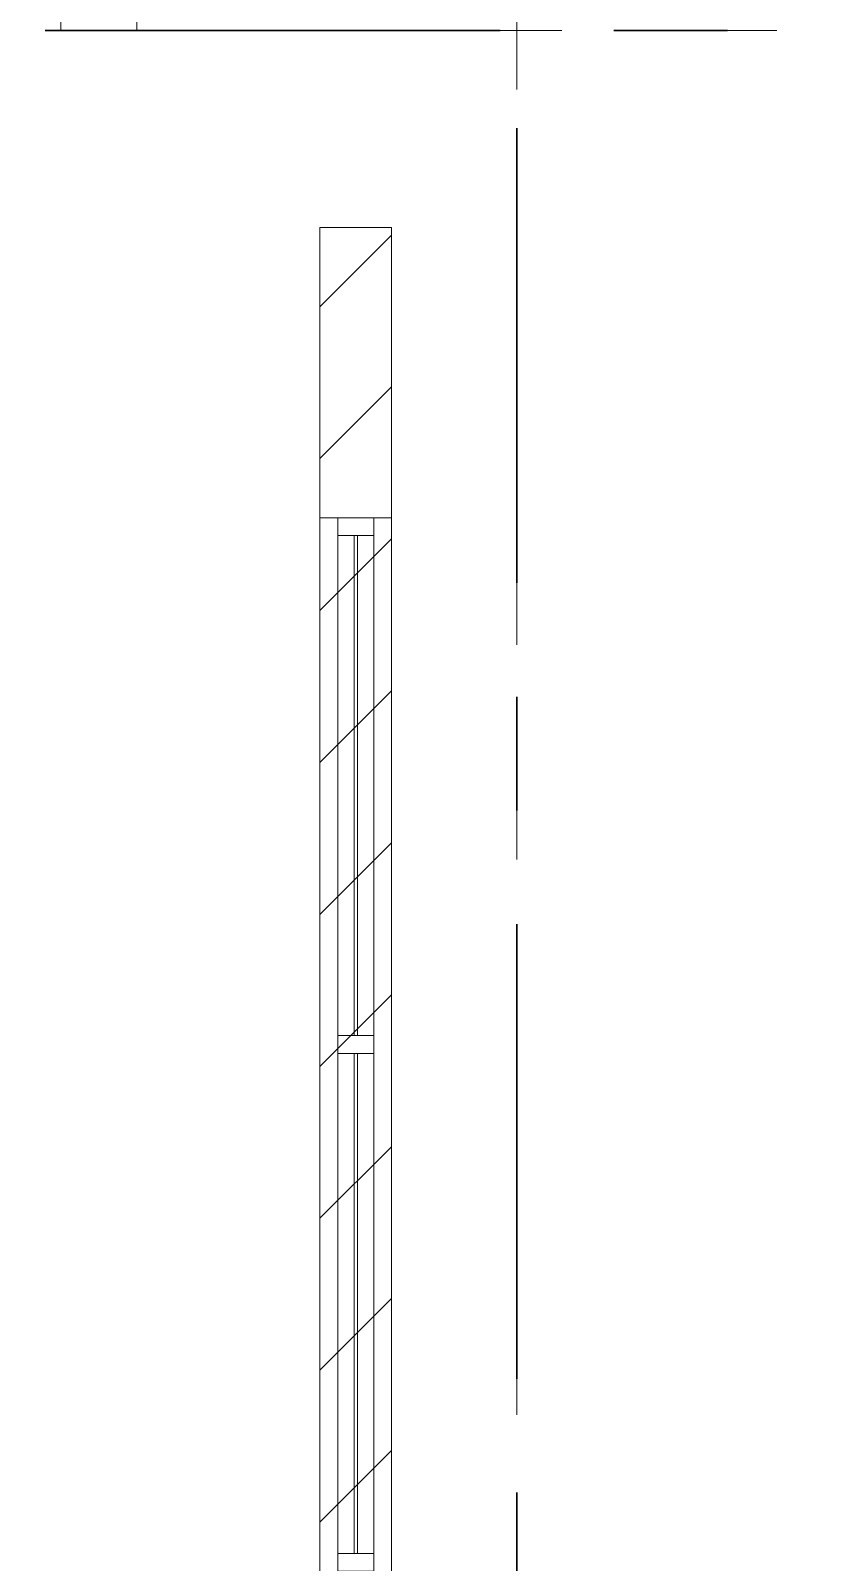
# Model space of a CAD drawing. Header units: millimetres. Extents: x -4000 to 187956, y -58990 to 162485.
# Drawn here: x 59142 to 61364, y 97173 to 101450 of the extents above; entities that cross this region are included whole.
import ezdxf

# ---------------------------------------------------------------- set-up
doc = ezdxf.new("R2010")
doc.units = ezdxf.units.MM
doc.linetypes.add('Grid Line', pattern=[2222.5, 1270, -317.5, 317.5, -317.5])
doc.linetypes.add('Grid Line 12_5mm', pattern=[2150, 1250, -300, 300, -300])
for name, color, linetype, lineweight in [('A-GLAZ-CURT', 52, 'Continuous', 9), ('A-GLAZ-CWMG', 51, 'Continuous', 9), ('A-WALL', 113, 'Continuous', 13), ('A-WALL-PATT', 111, 'Continuous', 13), ('S-GRID', 1, 'Continuous', 30)]:
    doc.layers.add(name, color=color, linetype=linetype, lineweight=lineweight)
pattern_1 = [(45, (0, 0), (-212.132, 212.132), [])]

# ---------------------------------------------------------------- blocks, each defined once
blk = doc.blocks.new('System Panel - System Panel1-380615-FFS - TANG 1')
at = {"layer": 'A-GLAZ-CURT', "color": 253}
for p, q in [((-698, 5), (698, 5)), ((698, -5), (-698, -5))]:
    blk.add_line(p, q, dxfattribs=at)
at = {"layer": 'A-GLAZ-CURT', "color": 254}
for p, q in [((698, 5), (-698, 5)), ((-698, -5), (-698, 5)), ((-698, 5), (-698, -5)), ((698, 5), (698, -5)), ((698, 5), (698, -5)), ((-698, -5), (698, -5))]:
    blk.add_line(p, q, dxfattribs=at)
blk = doc.blocks.new('Rectangular Mullion - 50 x 100-347488-FFS - TANG 1')
at = {"layer": 'A-GLAZ-CWMG', "color": 252}
for p, q in [((50899.9, 48256.2), (50999.9, 48256.2)), ((50899.9, 46860.2), (50899.9, 48256.2)), ((50999.9, 48256.2), (50999.9, 46860.2)), ((50999.9, 46860.2), (50899.9, 46860.2))]:
    blk.add_line(p, q, dxfattribs=at)
at = {"layer": 'A-GLAZ-CWMG', "color": 254}
for p, q in [((50999.9, 48256.2), (50899.9, 48256.2)), ((50899.9, 46860.2), (50999.9, 46860.2))]:
    blk.add_line(p, q, dxfattribs=at)
at = {"layer": 'A-GLAZ-CWMG', "color": 253}
for p, q in [((50899.9, 48256.2), (50899.9, 46860.2)), ((50999.9, 48256.2), (50999.9, 46860.2))]:
    blk.add_line(p, q, dxfattribs=at)
blk = doc.blocks.new('Rectangular Mullion - 50 x 100-347489-FFS - TANG 1')
at = {"layer": 'A-GLAZ-CWMG', "color": 254}
for p, q in [((50899.9, 54040.2), (50944.9, 54040.2)), ((50944.9, 54040.2), (50899.9, 54040.2)), ((50899.9, 54040.2), (50899.9, 52644.2)), ((50944.9, 54040.2), (50954.9, 54040.2)), ((50954.9, 54040.2), (50999.9, 54040.2)), ((50999.9, 54040.2), (50954.9, 54040.2)), ((50999.9, 52644.2), (50999.9, 54040.2)), ((50899.9, 52644.2), (50944.9, 52644.2)), ((50944.9, 52644.2), (50899.9, 52644.2)), ((50954.9, 52644.2), (50944.9, 52644.2)), ((50954.9, 52644.2), (50999.9, 52644.2)), ((50999.9, 52644.2), (50954.9, 52644.2))]:
    blk.add_line(p, q, dxfattribs=at)
at = {"layer": 'A-GLAZ-CWMG', "color": 253}
for p, q in [((50899.9, 52644.2), (50899.9, 54040.2)), ((50999.9, 52644.2), (50999.9, 54040.2))]:
    blk.add_line(p, q, dxfattribs=at)
at = {"layer": 'A-GLAZ-CWMG', "color": 90}
for p, q in [((50954.9, 54040.2), (50944.9, 54040.2)), ((50944.9, 52644.2), (50954.9, 52644.2))]:
    blk.add_line(p, q, dxfattribs=at)
blk = doc.blocks.new('Rectangular Mullion - 50 x 100-351170-FFS - TANG 1')
at = {"layer": 'A-GLAZ-CWMG', "color": 252}
for p, q in [((0, 50), (-50, 50)), ((-50, 50), (-50, -50)), ((0, -50), (0, 50)), ((-50, -50), (0, -50))]:
    blk.add_line(p, q, dxfattribs=at)
at = {"layer": 'A-GLAZ-CWMG', "color": 254}
for p, q in [((-50, 5), (-50, 50)), ((-50, -50), (-50, -5))]:
    blk.add_line(p, q, dxfattribs=at)
at = {"layer": 'A-GLAZ-CWMG', "color": 253}
for p, q in [((-50, 50), (0, 50)), ((0, 50), (0, -50)), ((0, -50), (-50, -50))]:
    blk.add_line(p, q, dxfattribs=at)
at = {"layer": 'A-GLAZ-CWMG', "color": 90}
blk.add_line((-50, -5), (-50, 5), dxfattribs=at)
blk = doc.blocks.new('Rectangular Mullion - 50 x 100-351166-FFS - TANG 1')
at = {"layer": 'A-GLAZ-CWMG', "color": 253}
for p, q in [((25, 50), (-25, 50)), ((-25, -50), (25, -50))]:
    blk.add_line(p, q, dxfattribs=at)
at = {"layer": 'A-GLAZ-CWMG', "color": 254}
for p, q in [((-25, 50), (-25, 5)), ((25, 5), (25, 50)), ((-25, -5), (-25, -50)), ((25, -50), (25, -5))]:
    blk.add_line(p, q, dxfattribs=at)
at = {"layer": 'A-GLAZ-CWMG', "color": 252}
for p, q in [((-25, -50), (-25, 50)), ((-25, 50), (25, 50)), ((25, 50), (25, -50)), ((25, -50), (-25, -50))]:
    blk.add_line(p, q, dxfattribs=at)
at = {"layer": 'A-GLAZ-CWMG', "color": 90}
for p, q in [((-25, 5), (-25, -5)), ((25, -5), (25, 5))]:
    blk.add_line(p, q, dxfattribs=at)
blk = doc.blocks.new('Rectangular Mullion - 50 x 100-V781-FFS - TANG 1')
at = {"layer": 'A-GLAZ-CWMG', "color": 253}
for p, q in [((25, 50), (-25, 50)), ((-25, -50), (25, -50))]:
    blk.add_line(p, q, dxfattribs=at)
at = {"layer": 'A-GLAZ-CWMG', "color": 254}
for p, q in [((-25, 50), (-25, 5)), ((25, 5), (25, 50)), ((-25, -5), (-25, -50)), ((25, -50), (25, -5))]:
    blk.add_line(p, q, dxfattribs=at)
at = {"layer": 'A-GLAZ-CWMG', "color": 252}
for p, q in [((-25, -50), (-25, 50)), ((-25, 50), (25, 50)), ((25, 50), (25, -50)), ((25, -50), (-25, -50))]:
    blk.add_line(p, q, dxfattribs=at)
at = {"layer": 'A-GLAZ-CWMG', "color": 90}
for p, q in [((-25, 5), (-25, -5)), ((25, -5), (25, 5))]:
    blk.add_line(p, q, dxfattribs=at)
blk = doc.blocks.new('Walls 1 - Walls 1-594429-FFS - TANG 1')
at = {"layer": 'A-WALL-PATT', "lineweight": 9}
h = blk.add_hatch(dxfattribs=at)
h.set_pattern_fill('FP_12', color=250, style=0, pattern_type=2)
h.set_pattern_definition(pattern_1)
h.paths.add_polyline_path([(59226.7, 101450), (59438.5, 101450), (59438.5, 111450), (59226.7, 111450), (59226.7, 103539.2)])
at = {"layer": 'A-WALL', "color": 50, "lineweight": 15}
for p, q in [((59226.7, 111450), (59226.7, 101450)), ((59438.5, 101450), (59438.5, 111450)), ((59226.7, 101450), (59438.5, 101450))]:
    blk.add_line(p, q, dxfattribs=at)
at = {"layer": 'A-WALL', "color": 35, "lineweight": 15}
for p, q in [((59349.9, 101450), (59226.7, 101450)), ((59438.5, 101450), (59549.9, 101450))]:
    blk.add_line(p, q, dxfattribs=at)
at = {"layer": 'A-WALL', "color": 53, "lineweight": 15}
blk.add_line((59349.9, 101450), (59549.9, 101450), dxfattribs=at)
blk = doc.blocks.new('CMF2_NHAXUONG_A_rvt-1-FFS - TANG 1')
at = {"layer": 'A-WALL-PATT', "lineweight": 9}
h = blk.add_hatch(dxfattribs=at)
h.set_pattern_fill('FP_12', color=250, style=0, pattern_type=2)
h.set_pattern_definition(pattern_1)
h.paths.add_polyline_path([(59949.9, 92000), (60149.9, 92000), (60149.9, 100899.9), (59949.9, 100899.9), (59949.9, 93026.9)])
at = {"layer": 'A-WALL', "color": 50, "lineweight": 15}
for p, q in [((59949.9, 100899.9), (59949.9, 92000)), ((60149.9, 100899.9), (59949.9, 100899.9)), ((60149.9, 92000), (60149.9, 100899.9))]:
    blk.add_line(p, q, dxfattribs=at)
at = {"layer": 'A-WALL', "color": 35, "lineweight": 15}
for p, q in [((59949.9, 100899.9), (59949.9, 100090)), ((59949.9, 100899.9), (60149.9, 100899.9)), ((60149.9, 100090), (60149.9, 100899.9)), ((59949.9, 100090), (59949.9, 92810)), ((59949.9, 92810), (59949.9, 100090)), ((59949.9, 100090), (60000.1, 100090)), ((60149.9, 100090), (59949.9, 100090)), ((60100.1, 100090), (60149.9, 100090)), ((60149.9, 100090), (60149.9, 92810)), ((60149.9, 92810), (60149.9, 100090))]:
    blk.add_line(p, q, dxfattribs=at)
at = {"layer": 'A-WALL', "color": 53, "lineweight": 15}
for p, q in [((59949.9, 100090), (59949.9, 92810)), ((60000.1, 100090), (60100.1, 100090)), ((60149.9, 92810), (60149.9, 100090))]:
    blk.add_line(p, q, dxfattribs=at)
at = {"layer": 'S-GRID', "linetype": 'Grid Line 12_5mm', "lineweight": 9}
for p, q in [((60500, 161185.2), (60500, -16487.4)), ((-824.3, 101450), (183641.1, 101450))]:
    blk.add_line(p, q, dxfattribs=at)
at = {"layer": 'A-GLAZ-CURT', "color": 250, "lineweight": 9, "rotation": 269.9999999999999}
for p in [(60050.1, 99342), (60050.1, 97896)]:
    blk.add_blockref('System Panel - System Panel1-380615-FFS - TANG 1', p, dxfattribs=at)
at = {"layer": 'A-GLAZ-CWMG', "color": 250, "lineweight": 9, "rotation": 89.99999999999993}
blk.add_blockref('Rectangular Mullion - 50 x 100-351170-FFS - TANG 1', (60050.1, 100090), dxfattribs=at)
at = {"layer": 'A-GLAZ-CWMG', "color": 250, "lineweight": 9}
for name, p in [('Rectangular Mullion - 50 x 100-347488-FFS - TANG 1', (9100.1, 51783.8)), ('Rectangular Mullion - 50 x 100-347489-FFS - TANG 1', (9100.1, 45999.8)), ('Rectangular Mullion - 50 x 100-347488-FFS - TANG 1', (9100.1, 50337.8)), ('Rectangular Mullion - 50 x 100-347489-FFS - TANG 1', (9100.1, 44553.8))]:
    blk.add_blockref(name, p, dxfattribs=at)
at = {"layer": 'A-GLAZ-CWMG', "color": 250, "lineweight": 9, "extrusion": (0, 0, -1), "rotation": 270.0000000000001}
for name, p in [('Rectangular Mullion - 50 x 100-351166-FFS - TANG 1', (-60050.1, 98619)), ('Rectangular Mullion - 50 x 100-V781-FFS - TANG 1', (-60050.1, 97173))]:
    blk.add_blockref(name, p, dxfattribs=at)
at = {"layer": 'A-WALL', "color": 250, "lineweight": 9}
blk.add_blockref('Walls 1 - Walls 1-594429-FFS - TANG 1', (0, 0), dxfattribs=at)

msp = doc.modelspace()

# ---------------------------------------------------------------- block references
at = {"lineweight": 5}
msp.add_blockref('CMF2_NHAXUONG_A_rvt-1-FFS - TANG 1', (0, 0), dxfattribs=at)

# ---------------------------------------------------------------- next in the draw order: linework, layer by layer
at = {"layer": 'S-GRID', "linetype": 'Grid Line'}
for p, q in [((60500, 161185.2), (60500, -16487.4)), ((-824.3, 101450), (183641.1, 101450))]:
    msp.add_line(p, q, dxfattribs=at)

doc.saveas('drawing.dxf')
